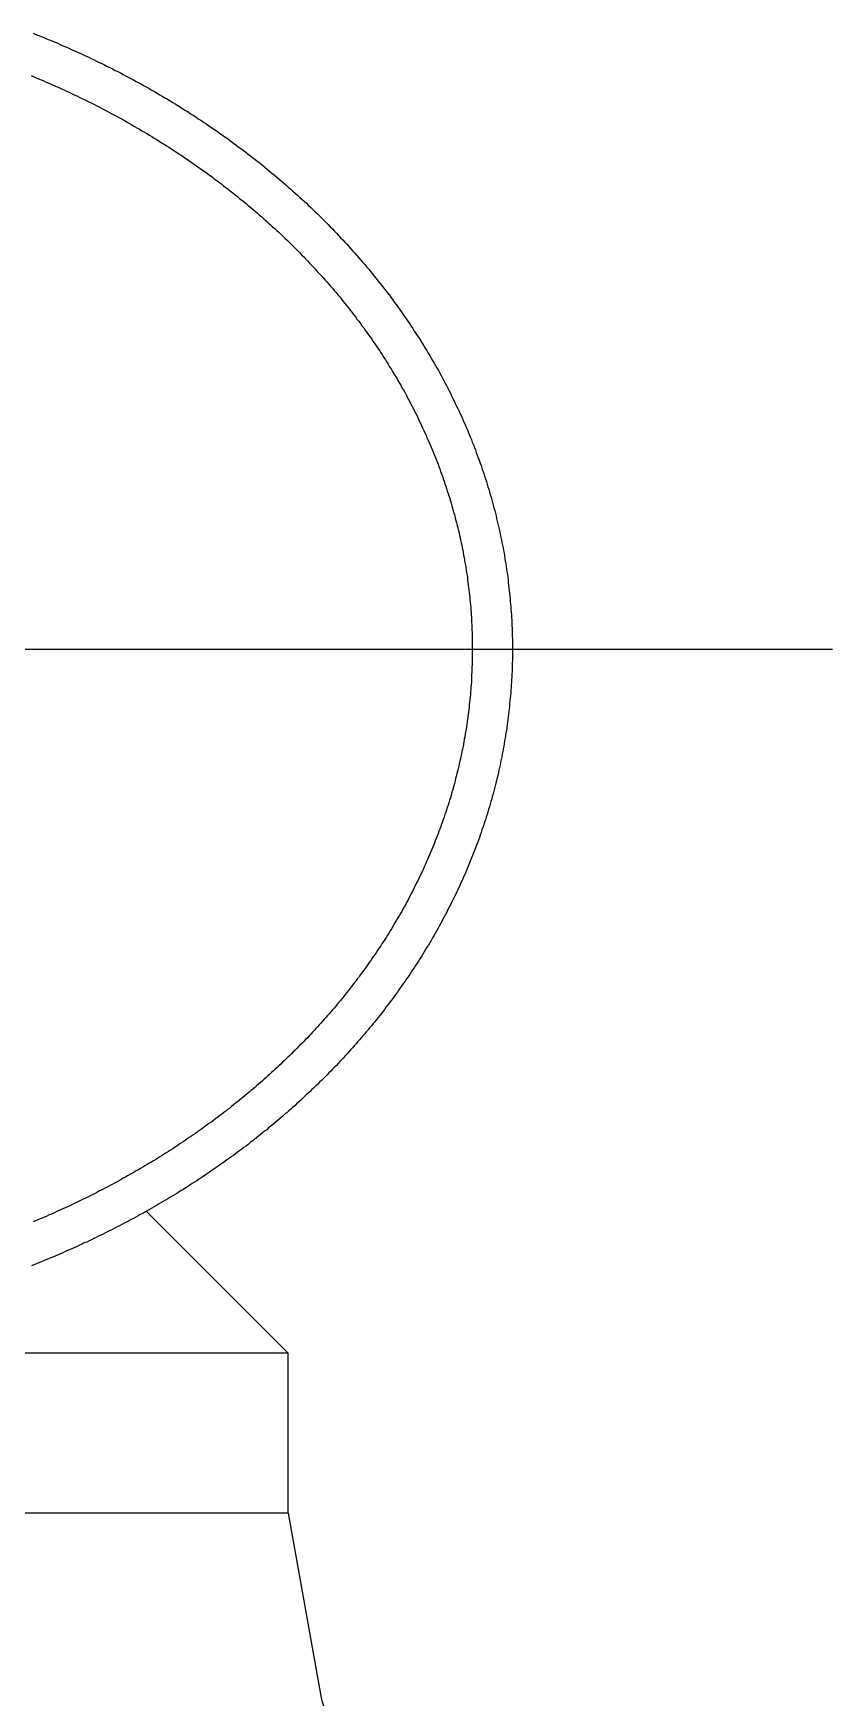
# Model space of a CAD drawing. Extents: x -35.2 to 39.3, y -37.2 to 6.5.
# Drawn here: x 34.32 to 39.31, y -6.55 to 3.85 of the extents above; entities that cross this region are included whole.
import ezdxf

# ---------------------------------------------------------------- set-up
doc = ezdxf.new("R2010")
doc.units = 0
doc.linetypes.add('CENTER', pattern=[50.8, 31.75, -6.35, 6.35, -6.35])
doc.layers.get('0').update_dxf_attribs({"linetype": 'CONTINUOUS'})
doc.layers.add('CENTER', color=1, linetype='CENTER')

msp = doc.modelspace()

# ---------------------------------------------------------------- linework, layer by layer
at = {"color": 7, "linetype": 'CONTINUOUS'}
for p, q in [((35.021, -3.513), (35.907, -4.4)), ((35.907, -4.4), (32.851, -4.4)), ((35.907, -5.4), (35.907, -4.4)), ((35.907, -5.4), (27.907, -5.4)), ((35.907, -5.4), (36.113, -6.553))]:
    msp.add_line(p, q, dxfattribs=at)
at = {"color": 7}
for points in [[(34.315, 3.849, 0), (34.332, 3.842, 0), (34.348, 3.835, 0), (34.365, 3.829, 0), (34.381, 3.822, 0), (34.398, 3.815, 0), (34.414, 3.808, 0), (34.431, 3.802, 0), (34.447, 3.795, 0), (34.464, 3.788, 0), (34.48, 3.78, 0), (34.497, 3.773, 0), (34.513, 3.766, 0), (34.53, 3.759, 0), (34.546, 3.752, 0), (34.563, 3.744, 0), (34.579, 3.737, 0), (34.596, 3.729, 0), (34.612, 3.722, 0), (34.629, 3.714, 0), (34.645, 3.706, 0), (34.662, 3.699, 0), (34.678, 3.691, 0), (34.695, 3.683, 0), (34.711, 3.675, 0), (34.728, 3.667, 0), (34.744, 3.659, 0), (34.761, 3.651, 0), (34.777, 3.642, 0), (34.794, 3.634, 0), (34.81, 3.626, 0), (34.827, 3.617, 0), (34.843, 3.609, 0), (34.86, 3.601, 0), (34.876, 3.592, 0), (34.892, 3.583, 0), (34.909, 3.575, 0), (34.925, 3.566, 0), (34.942, 3.557, 0), (34.958, 3.548, 0), (34.974, 3.539, 0), (34.991, 3.53, 0), (35.007, 3.521, 0), (35.024, 3.512, 0), (35.04, 3.503, 0), (35.056, 3.493, 0), (35.072, 3.484, 0), (35.089, 3.474, 0), (35.105, 3.465, 0), (35.121, 3.455, 0), (35.137, 3.446, 0), (35.154, 3.436, 0), (35.17, 3.426, 0), (35.186, 3.417, 0), (35.202, 3.407, 0), (35.218, 3.397, 0), (35.234, 3.387, 0), (35.25, 3.377, 0), (35.266, 3.367, 0), (35.282, 3.357, 0), (35.298, 3.346, 0), (35.314, 3.336, 0), (35.33, 3.326, 0), (35.346, 3.315, 0), (35.362, 3.305, 0), (35.378, 3.294, 0), (35.393, 3.284, 0), (35.409, 3.273, 0), (35.425, 3.262, 0), (35.441, 3.252, 0), (35.456, 3.241, 0), (35.472, 3.23, 0), (35.487, 3.219, 0), (35.503, 3.208, 0), (35.519, 3.197, 0), (35.534, 3.186, 0), (35.55, 3.174, 0), (35.565, 3.163, 0), (35.58, 3.152, 0), (35.596, 3.14, 0), (35.611, 3.129, 0), (35.626, 3.118, 0), (35.642, 3.106, 0), (35.657, 3.094, 0), (35.672, 3.083, 0), (35.687, 3.071, 0), (35.702, 3.059, 0), (35.717, 3.047, 0), (35.732, 3.036, 0), (35.747, 3.024, 0), (35.762, 3.012, 0), (35.776, 3, 0), (35.791, 2.987, 0), (35.806, 2.975, 0), (35.821, 2.963, 0), (35.835, 2.951, 0), (35.85, 2.938, 0), (35.864, 2.926, 0), (35.879, 2.914, 0), (35.893, 2.901, 0), (35.908, 2.888, 0), (35.922, 2.876, 0), (35.936, 2.863, 0), (35.95, 2.85, 0), (35.965, 2.838, 0), (35.979, 2.825, 0), (35.993, 2.812, 0), (36.007, 2.799, 0), (36.021, 2.786, 0), (36.035, 2.773, 0), (36.048, 2.76, 0), (36.062, 2.747, 0), (36.076, 2.733, 0), (36.09, 2.72, 0), (36.103, 2.707, 0), (36.117, 2.694, 0), (36.13, 2.68, 0), (36.144, 2.667, 0), (36.157, 2.653, 0), (36.17, 2.64, 0), (36.183, 2.626, 0), (36.196, 2.612, 0), (36.209, 2.599, 0), (36.222, 2.585, 0), (36.235, 2.571, 0), (36.248, 2.558, 0), (36.261, 2.544, 0), (36.274, 2.53, 0), (36.286, 2.516, 0), (36.299, 2.502, 0), (36.312, 2.488, 0), (36.324, 2.474, 0), (36.337, 2.46, 0), (36.349, 2.445, 0), (36.361, 2.431, 0), (36.373, 2.417, 0), (36.386, 2.403, 0), (36.398, 2.388, 0), (36.41, 2.374, 0), (36.422, 2.36, 0), (36.433, 2.345, 0), (36.445, 2.331, 0), (36.457, 2.316, 0), (36.468, 2.302, 0), (36.48, 2.287, 0), (36.492, 2.273, 0), (36.503, 2.258, 0), (36.514, 2.243, 0), (36.526, 2.228, 0), (36.537, 2.214, 0), (36.548, 2.199, 0), (36.559, 2.184, 0), (36.57, 2.169, 0), (36.581, 2.154, 0), (36.592, 2.139, 0), (36.602, 2.124, 0), (36.613, 2.109, 0), (36.624, 2.094, 0), (36.634, 2.079, 0), (36.645, 2.064, 0), (36.655, 2.049, 0), (36.665, 2.034, 0), (36.675, 2.019, 0), (36.685, 2.004, 0), (36.695, 1.988, 0), (36.705, 1.973, 0), (36.715, 1.958, 0), (36.725, 1.943, 0), (36.735, 1.927, 0), (36.744, 1.912, 0), (36.754, 1.896, 0), (36.763, 1.881, 0), (36.773, 1.866, 0), (36.782, 1.85, 0), (36.791, 1.835, 0), (36.8, 1.819, 0), (36.809, 1.804, 0), (36.819, 1.788, 0), (36.827, 1.772, 0), (36.836, 1.757, 0), (36.845, 1.741, 0), (36.854, 1.725, 0), (36.862, 1.71, 0), (36.871, 1.694, 0), (36.879, 1.678, 0), (36.888, 1.662, 0), (36.896, 1.647, 0), (36.904, 1.631, 0), (36.912, 1.615, 0), (36.92, 1.599, 0), (36.928, 1.583, 0), (36.936, 1.567, 0), (36.944, 1.551, 0), (36.951, 1.535, 0), (36.959, 1.519, 0), (36.967, 1.503, 0), (36.974, 1.487, 0), (36.981, 1.471, 0), (36.989, 1.455, 0), (36.996, 1.439, 0), (37.003, 1.423, 0), (37.01, 1.407, 0), (37.017, 1.391, 0), (37.024, 1.375, 0), (37.031, 1.359, 0), (37.038, 1.342, 0), (37.044, 1.326, 0), (37.051, 1.31, 0), (37.057, 1.294, 0), (37.064, 1.277, 0), (37.07, 1.261, 0), (37.076, 1.245, 0), (37.082, 1.229, 0), (37.088, 1.212, 0), (37.094, 1.196, 0), (37.1, 1.18, 0), (37.106, 1.163, 0), (37.112, 1.147, 0), (37.117, 1.13, 0), (37.123, 1.114, 0), (37.129, 1.098, 0), (37.134, 1.081, 0), (37.139, 1.065, 0), (37.145, 1.048, 0), (37.15, 1.032, 0), (37.155, 1.015, 0), (37.16, 0.999, 0), (37.165, 0.982, 0), (37.169, 0.966, 0), (37.174, 0.949, 0), (37.179, 0.933, 0), (37.184, 0.916, 0), (37.188, 0.9, 0), (37.192, 0.883, 0), (37.197, 0.866, 0), (37.201, 0.85, 0), (37.205, 0.833, 0), (37.209, 0.817, 0), (37.213, 0.8, 0), (37.217, 0.783, 0), (37.221, 0.767, 0), (37.225, 0.75, 0), (37.228, 0.734, 0), (37.232, 0.717, 0), (37.235, 0.7, 0), (37.239, 0.683, 0), (37.242, 0.667, 0), (37.245, 0.65, 0), (37.249, 0.633, 0), (37.252, 0.617, 0), (37.255, 0.6, 0), (37.258, 0.583, 0), (37.26, 0.567, 0), (37.263, 0.55, 0), (37.266, 0.533, 0), (37.268, 0.516, 0), (37.271, 0.5, 0), (37.273, 0.483, 0), (37.276, 0.466, 0), (37.278, 0.449, 0), (37.28, 0.433, 0), (37.282, 0.416, 0), (37.284, 0.399, 0), (37.286, 0.382, 0), (37.288, 0.365, 0), (37.29, 0.349, 0), (37.291, 0.332, 0), (37.293, 0.315, 0), (37.294, 0.298, 0), (37.296, 0.282, 0), (37.297, 0.265, 0), (37.298, 0.248, 0), (37.3, 0.231, 0), (37.301, 0.214, 0), (37.302, 0.198, 0), (37.303, 0.181, 0), (37.303, 0.164, 0), (37.304, 0.147, 0), (37.305, 0.13, 0), (37.306, 0.113, 0), (37.306, 0.097, 0), (37.306, 0.08, 0), (37.307, 0.063, 0), (37.307, 0.046, 0), (37.307, 0.029, 0), (37.307, 0.013, 0), (37.307, -0.004, 0), (37.307, -0.021, 0), (37.307, -0.038, 0), (37.307, -0.055, 0), (37.307, -0.071, 0), (37.306, -0.088, 0), (37.306, -0.105, 0), (37.305, -0.122, 0), (37.305, -0.139, 0), (37.304, -0.156, 0), (37.303, -0.172, 0), (37.302, -0.189, 0), (37.301, -0.206, 0), (37.3, -0.223, 0), (37.299, -0.24, 0), (37.298, -0.256, 0), (37.297, -0.273, 0), (37.295, -0.29, 0), (37.294, -0.307, 0), (37.292, -0.323, 0), (37.29, -0.34, 0), (37.289, -0.357, 0), (37.287, -0.374, 0), (37.285, -0.39, 0), (37.283, -0.407, 0), (37.281, -0.424, 0), (37.279, -0.441, 0), (37.277, -0.457, 0), (37.275, -0.474, 0), (37.272, -0.491, 0), (37.27, -0.507, 0), (37.267, -0.524, 0), (37.264, -0.541, 0), (37.262, -0.557, 0), (37.259, -0.574, 0), (37.256, -0.591, 0), (37.253, -0.607, 0), (37.25, -0.624, 0), (37.247, -0.64, 0), (37.244, -0.657, 0), (37.241, -0.674, 0), (37.237, -0.69, 0), (37.234, -0.707, 0), (37.23, -0.723, 0), (37.227, -0.74, 0), (37.223, -0.756, 0), (37.22, -0.773, 0), (37.216, -0.789, 0), (37.212, -0.805, 0), (37.208, -0.822, 0), (37.204, -0.838, 0), (37.2, -0.855, 0), (37.196, -0.871, 0), (37.191, -0.887, 0), (37.187, -0.904, 0), (37.182, -0.92, 0), (37.178, -0.936, 0), (37.173, -0.953, 0), (37.169, -0.969, 0), (37.164, -0.985, 0), (37.159, -1.001, 0), (37.154, -1.018, 0), (37.149, -1.034, 0), (37.144, -1.05, 0), (37.139, -1.066, 0), (37.134, -1.082, 0), (37.128, -1.098, 0), (37.123, -1.114, 0), (37.117, -1.13, 0), (37.112, -1.146, 0), (37.106, -1.162, 0), (37.101, -1.178, 0), (37.095, -1.194, 0), (37.089, -1.21, 0), (37.083, -1.226, 0), (37.077, -1.242, 0), (37.071, -1.258, 0), (37.065, -1.273, 0), (37.059, -1.289, 0), (37.053, -1.305, 0), (37.046, -1.321, 0), (37.04, -1.336, 0), (37.033, -1.352, 0), (37.027, -1.367, 0), (37.02, -1.383, 0), (37.014, -1.399, 0), (37.007, -1.414, 0), (37, -1.43, 0), (36.993, -1.445, 0), (36.986, -1.46, 0), (36.979, -1.476, 0), (36.972, -1.491, 0), (36.965, -1.507, 0), (36.958, -1.522, 0), (36.95, -1.537, 0), (36.943, -1.552, 0), (36.936, -1.567, 0), (36.928, -1.583, 0), (36.921, -1.598, 0), (36.913, -1.613, 0), (36.905, -1.628, 0), (36.898, -1.643, 0), (36.89, -1.658, 0), (36.882, -1.673, 0), (36.874, -1.688, 0), (36.866, -1.703, 0), (36.858, -1.717, 0), (36.85, -1.732, 0), (36.842, -1.747, 0), (36.834, -1.762, 0), (36.825, -1.776, 0), (36.817, -1.791, 0), (36.808, -1.805, 0), (36.8, -1.82, 0), (36.791, -1.835, 0), (36.783, -1.849, 0), (36.774, -1.863, 0), (36.765, -1.878, 0), (36.757, -1.892, 0), (36.748, -1.906, 0), (36.739, -1.921, 0), (36.73, -1.935, 0), (36.721, -1.949, 0), (36.712, -1.963, 0), (36.703, -1.977, 0), (36.694, -1.991, 0), (36.684, -2.005, 0), (36.675, -2.019, 0), (36.666, -2.033, 0), (36.656, -2.047, 0), (36.647, -2.061, 0), (36.638, -2.074, 0), (36.628, -2.088, 0), (36.618, -2.102, 0), (36.609, -2.115, 0), (36.599, -2.129, 0), (36.589, -2.143, 0), (36.58, -2.156, 0), (36.57, -2.17, 0), (36.56, -2.183, 0), (36.55, -2.196, 0), (36.54, -2.21, 0), (36.53, -2.223, 0), (36.52, -2.236, 0), (36.51, -2.249, 0), (36.5, -2.263, 0), (36.489, -2.276, 0), (36.479, -2.289, 0), (36.469, -2.302, 0), (36.458, -2.315, 0), (36.448, -2.328, 0), (36.438, -2.34, 0), (36.427, -2.353, 0), (36.416, -2.366, 0), (36.406, -2.379, 0), (36.395, -2.392, 0), (36.385, -2.404, 0), (36.374, -2.417, 0), (36.363, -2.429, 0), (36.352, -2.442, 0), (36.341, -2.454, 0), (36.331, -2.467, 0), (36.319, -2.479, 0), (36.309, -2.492, 0), (36.297, -2.504, 0), (36.286, -2.516, 0), (36.275, -2.528, 0), (36.264, -2.541, 0), (36.253, -2.553, 0), (36.242, -2.565, 0), (36.23, -2.577, 0), (36.219, -2.589, 0), (36.208, -2.601, 0), (36.196, -2.613, 0), (36.185, -2.625, 0), (36.173, -2.637, 0), (36.162, -2.648, 0), (36.15, -2.66, 0), (36.139, -2.672, 0), (36.127, -2.683, 0), (36.115, -2.695, 0), (36.103, -2.707, 0), (36.092, -2.718, 0), (36.08, -2.73, 0), (36.068, -2.741, 0), (36.056, -2.752, 0), (36.044, -2.764, 0), (36.032, -2.775, 0), (36.02, -2.786, 0), (36.008, -2.798, 0), (35.996, -2.809, 0), (35.984, -2.82, 0), (35.972, -2.831, 0), (35.96, -2.842, 0), (35.948, -2.853, 0), (35.935, -2.864, 0), (35.923, -2.875, 0), (35.911, -2.886, 0), (35.898, -2.897, 0), (35.886, -2.907, 0), (35.873, -2.918, 0), (35.861, -2.929, 0), (35.849, -2.94, 0), (35.836, -2.95, 0), (35.823, -2.961, 0), (35.811, -2.971, 0), (35.798, -2.982, 0), (35.785, -2.992, 0), (35.773, -3.003, 0), (35.76, -3.013, 0), (35.747, -3.023, 0), (35.734, -3.034, 0), (35.722, -3.044, 0), (35.709, -3.054, 0), (35.696, -3.064, 0), (35.683, -3.074, 0), (35.67, -3.084, 0), (35.657, -3.095, 0), (35.644, -3.105, 0), (35.631, -3.114, 0), (35.618, -3.124, 0), (35.605, -3.134, 0), (35.591, -3.144, 0), (35.578, -3.154, 0), (35.565, -3.164, 0), (35.552, -3.173, 0), (35.538, -3.183, 0), (35.525, -3.192, 0), (35.512, -3.202, 0), (35.498, -3.212, 0), (35.485, -3.221, 0), (35.471, -3.23, 0), (35.458, -3.24, 0), (35.444, -3.249, 0), (35.431, -3.258, 0), (35.417, -3.268, 0), (35.404, -3.277, 0), (35.39, -3.286, 0), (35.377, -3.295, 0), (35.363, -3.304, 0), (35.349, -3.313, 0), (35.336, -3.322, 0), (35.322, -3.331, 0), (35.308, -3.34, 0), (35.294, -3.349, 0), (35.28, -3.358, 0), (35.267, -3.367, 0), (35.253, -3.376, 0), (35.239, -3.384, 0), (35.225, -3.393, 0), (35.211, -3.402, 0), (35.197, -3.41, 0), (35.183, -3.419, 0), (35.169, -3.427, 0), (35.155, -3.436, 0), (35.141, -3.444, 0), (35.127, -3.452, 0), (35.112, -3.461, 0), (35.098, -3.469, 0), (35.084, -3.477, 0), (35.07, -3.485, 0), (35.056, -3.494, 0), (35.041, -3.502, 0), (35.027, -3.51, 0), (35.013, -3.518, 0), (34.999, -3.526, 0), (34.984, -3.534, 0), (34.97, -3.542, 0), (34.956, -3.549, 0), (34.941, -3.557, 0), (34.927, -3.565, 0), (34.912, -3.573, 0), (34.898, -3.58, 0), (34.883, -3.588, 0), (34.869, -3.596, 0), (34.854, -3.603, 0), (34.84, -3.611, 0), (34.825, -3.618, 0), (34.811, -3.626, 0), (34.796, -3.633, 0), (34.782, -3.64, 0), (34.767, -3.648, 0), (34.752, -3.655, 0), (34.738, -3.662, 0), (34.723, -3.669, 0), (34.708, -3.676, 0), (34.694, -3.684, 0), (34.679, -3.691, 0), (34.664, -3.698, 0), (34.649, -3.705, 0), (34.634, -3.711, 0), (34.62, -3.718, 0), (34.605, -3.725, 0), (34.59, -3.732, 0), (34.575, -3.739, 0), (34.56, -3.745, 0), (34.545, -3.752, 0), (34.53, -3.759, 0), (34.515, -3.765, 0), (34.501, -3.772, 0), (34.486, -3.778, 0), (34.471, -3.785, 0), (34.456, -3.791, 0), (34.441, -3.798, 0), (34.425, -3.804, 0), (34.41, -3.81, 0), (34.395, -3.816, 0), (34.38, -3.823, 0), (34.365, -3.829, 0), (34.35, -3.835, 0), (34.335, -3.841, 0), (34.32, -3.847, 0), (34.305, -3.853, 0)], [(34.302, 3.584, 0), (34.318, 3.578, 0), (34.334, 3.571, 0), (34.349, 3.564, 0), (34.365, 3.558, 0), (34.381, 3.551, 0), (34.397, 3.544, 0), (34.413, 3.537, 0), (34.428, 3.53, 0), (34.444, 3.523, 0), (34.46, 3.516, 0), (34.476, 3.509, 0), (34.492, 3.502, 0), (34.508, 3.495, 0), (34.523, 3.487, 0), (34.539, 3.48, 0), (34.555, 3.472, 0), (34.571, 3.465, 0), (34.587, 3.457, 0), (34.602, 3.45, 0), (34.618, 3.442, 0), (34.634, 3.434, 0), (34.65, 3.427, 0), (34.666, 3.419, 0), (34.681, 3.411, 0), (34.697, 3.403, 0), (34.713, 3.395, 0), (34.729, 3.387, 0), (34.744, 3.379, 0), (34.76, 3.37, 0), (34.776, 3.362, 0), (34.791, 3.354, 0), (34.807, 3.346, 0), (34.823, 3.337, 0), (34.839, 3.329, 0), (34.854, 3.32, 0), (34.87, 3.311, 0), (34.885, 3.303, 0), (34.901, 3.294, 0), (34.917, 3.285, 0), (34.932, 3.276, 0), (34.948, 3.267, 0), (34.963, 3.258, 0), (34.979, 3.249, 0), (34.994, 3.24, 0), (35.01, 3.231, 0), (35.025, 3.222, 0), (35.041, 3.212, 0), (35.056, 3.203, 0), (35.071, 3.194, 0), (35.087, 3.184, 0), (35.102, 3.175, 0), (35.117, 3.165, 0), (35.133, 3.155, 0), (35.148, 3.146, 0), (35.163, 3.136, 0), (35.178, 3.126, 0), (35.193, 3.116, 0), (35.209, 3.106, 0), (35.224, 3.096, 0), (35.239, 3.086, 0), (35.254, 3.076, 0), (35.269, 3.066, 0), (35.284, 3.056, 0), (35.299, 3.046, 0), (35.314, 3.035, 0), (35.329, 3.025, 0), (35.343, 3.015, 0), (35.358, 3.004, 0), (35.373, 2.994, 0), (35.388, 2.983, 0), (35.403, 2.972, 0), (35.417, 2.962, 0), (35.432, 2.951, 0), (35.446, 2.94, 0), (35.461, 2.929, 0), (35.475, 2.918, 0), (35.49, 2.907, 0), (35.504, 2.896, 0), (35.519, 2.885, 0), (35.533, 2.874, 0), (35.547, 2.863, 0), (35.562, 2.852, 0), (35.576, 2.84, 0), (35.59, 2.829, 0), (35.604, 2.817, 0), (35.618, 2.806, 0), (35.632, 2.795, 0), (35.646, 2.783, 0), (35.66, 2.771, 0), (35.674, 2.76, 0), (35.688, 2.748, 0), (35.702, 2.736, 0), (35.715, 2.724, 0), (35.729, 2.713, 0), (35.743, 2.701, 0), (35.756, 2.689, 0), (35.77, 2.677, 0), (35.783, 2.665, 0), (35.797, 2.652, 0), (35.81, 2.64, 0), (35.824, 2.628, 0), (35.837, 2.616, 0), (35.85, 2.603, 0), (35.863, 2.591, 0), (35.876, 2.579, 0), (35.889, 2.566, 0), (35.902, 2.554, 0), (35.915, 2.541, 0), (35.928, 2.529, 0), (35.941, 2.516, 0), (35.953, 2.503, 0), (35.966, 2.491, 0), (35.979, 2.478, 0), (35.991, 2.465, 0), (36.004, 2.452, 0), (36.016, 2.439, 0), (36.028, 2.426, 0), (36.041, 2.413, 0), (36.053, 2.4, 0), (36.065, 2.387, 0), (36.077, 2.374, 0), (36.089, 2.361, 0), (36.101, 2.348, 0), (36.113, 2.335, 0), (36.125, 2.322, 0), (36.137, 2.308, 0), (36.148, 2.295, 0), (36.16, 2.282, 0), (36.172, 2.268, 0), (36.183, 2.255, 0), (36.195, 2.241, 0), (36.206, 2.228, 0), (36.217, 2.214, 0), (36.229, 2.201, 0), (36.24, 2.187, 0), (36.251, 2.173, 0), (36.262, 2.16, 0), (36.273, 2.146, 0), (36.284, 2.132, 0), (36.295, 2.119, 0), (36.305, 2.105, 0), (36.316, 2.091, 0), (36.327, 2.077, 0), (36.337, 2.063, 0), (36.348, 2.049, 0), (36.358, 2.035, 0), (36.368, 2.021, 0), (36.379, 2.007, 0), (36.389, 1.993, 0), (36.399, 1.979, 0), (36.409, 1.965, 0), (36.419, 1.951, 0), (36.429, 1.937, 0), (36.438, 1.923, 0), (36.448, 1.908, 0), (36.458, 1.894, 0), (36.467, 1.88, 0), (36.477, 1.866, 0), (36.486, 1.851, 0), (36.496, 1.837, 0), (36.505, 1.823, 0), (36.514, 1.808, 0), (36.523, 1.794, 0), (36.532, 1.78, 0), (36.541, 1.765, 0), (36.55, 1.751, 0), (36.559, 1.736, 0), (36.568, 1.722, 0), (36.576, 1.707, 0), (36.585, 1.693, 0), (36.593, 1.678, 0), (36.602, 1.663, 0), (36.61, 1.649, 0), (36.618, 1.634, 0), (36.627, 1.62, 0), (36.635, 1.605, 0), (36.643, 1.59, 0), (36.651, 1.575, 0), (36.658, 1.561, 0), (36.666, 1.546, 0), (36.674, 1.531, 0), (36.682, 1.516, 0), (36.689, 1.502, 0), (36.697, 1.487, 0), (36.704, 1.472, 0), (36.712, 1.457, 0), (36.719, 1.442, 0), (36.726, 1.427, 0), (36.733, 1.412, 0), (36.74, 1.397, 0), (36.747, 1.382, 0), (36.754, 1.367, 0), (36.761, 1.352, 0), (36.768, 1.337, 0), (36.774, 1.322, 0), (36.781, 1.307, 0), (36.787, 1.292, 0), (36.794, 1.277, 0), (36.8, 1.262, 0), (36.806, 1.247, 0), (36.813, 1.232, 0), (36.819, 1.217, 0), (36.825, 1.202, 0), (36.831, 1.187, 0), (36.837, 1.171, 0), (36.843, 1.156, 0), (36.848, 1.141, 0), (36.854, 1.126, 0), (36.859, 1.111, 0), (36.865, 1.095, 0), (36.87, 1.08, 0), (36.876, 1.065, 0), (36.881, 1.05, 0), (36.886, 1.034, 0), (36.891, 1.019, 0), (36.896, 1.004, 0), (36.901, 0.988, 0), (36.906, 0.973, 0), (36.911, 0.958, 0), (36.916, 0.942, 0), (36.92, 0.927, 0), (36.925, 0.912, 0), (36.929, 0.896, 0), (36.934, 0.881, 0), (36.938, 0.866, 0), (36.942, 0.85, 0), (36.947, 0.835, 0), (36.951, 0.819, 0), (36.955, 0.804, 0), (36.959, 0.789, 0), (36.962, 0.773, 0), (36.966, 0.758, 0), (36.97, 0.742, 0), (36.974, 0.727, 0), (36.977, 0.711, 0), (36.981, 0.696, 0), (36.984, 0.68, 0), (36.987, 0.665, 0), (36.991, 0.649, 0), (36.994, 0.634, 0), (36.997, 0.618, 0), (37, 0.603, 0), (37.003, 0.587, 0), (37.006, 0.572, 0), (37.008, 0.556, 0), (37.011, 0.541, 0), (37.014, 0.525, 0), (37.016, 0.51, 0), (37.019, 0.494, 0), (37.021, 0.479, 0), (37.024, 0.463, 0), (37.026, 0.448, 0), (37.028, 0.432, 0), (37.03, 0.417, 0), (37.032, 0.401, 0), (37.034, 0.386, 0), (37.036, 0.37, 0), (37.038, 0.354, 0), (37.039, 0.339, 0), (37.041, 0.323, 0), (37.042, 0.308, 0), (37.044, 0.292, 0), (37.045, 0.277, 0), (37.047, 0.261, 0), (37.048, 0.245, 0), (37.049, 0.23, 0), (37.05, 0.214, 0), (37.051, 0.199, 0), (37.052, 0.183, 0), (37.053, 0.168, 0), (37.054, 0.152, 0), (37.054, 0.136, 0), (37.055, 0.121, 0), (37.056, 0.105, 0), (37.056, 0.09, 0), (37.057, 0.074, 0), (37.057, 0.058, 0), (37.057, 0.043, 0), (37.057, 0.027, 0), (37.057, 0.012, 0), (37.057, -0.004, 0), (37.057, -0.019, 0), (37.057, -0.035, 0), (37.057, -0.051, 0), (37.057, -0.066, 0), (37.056, -0.082, 0), (37.056, -0.097, 0), (37.055, -0.113, 0), (37.055, -0.129, 0), (37.054, -0.144, 0), (37.053, -0.16, 0), (37.053, -0.175, 0), (37.052, -0.191, 0), (37.051, -0.206, 0), (37.05, -0.222, 0), (37.048, -0.238, 0), (37.047, -0.253, 0), (37.046, -0.269, 0), (37.045, -0.284, 0), (37.043, -0.3, 0), (37.042, -0.315, 0), (37.04, -0.331, 0), (37.038, -0.346, 0), (37.037, -0.362, 0), (37.035, -0.377, 0), (37.033, -0.393, 0), (37.031, -0.409, 0), (37.029, -0.424, 0), (37.027, -0.44, 0), (37.025, -0.455, 0), (37.022, -0.47, 0), (37.02, -0.486, 0), (37.018, -0.501, 0), (37.015, -0.517, 0), (37.013, -0.532, 0), (37.01, -0.548, 0), (37.007, -0.563, 0), (37.004, -0.579, 0), (37.002, -0.594, 0), (36.999, -0.609, 0), (36.996, -0.625, 0), (36.992, -0.64, 0), (36.989, -0.655, 0), (36.986, -0.671, 0), (36.983, -0.686, 0), (36.979, -0.701, 0), (36.976, -0.717, 0), (36.972, -0.732, 0), (36.969, -0.747, 0), (36.965, -0.763, 0), (36.961, -0.778, 0), (36.957, -0.793, 0), (36.953, -0.808, 0), (36.95, -0.823, 0), (36.946, -0.839, 0), (36.941, -0.854, 0), (36.937, -0.869, 0), (36.933, -0.884, 0), (36.928, -0.899, 0), (36.924, -0.914, 0), (36.92, -0.929, 0), (36.915, -0.944, 0), (36.91, -0.96, 0), (36.906, -0.975, 0), (36.901, -0.99, 0), (36.896, -1.005, 0), (36.891, -1.019, 0), (36.886, -1.034, 0), (36.881, -1.049, 0), (36.876, -1.064, 0), (36.871, -1.079, 0), (36.865, -1.094, 0), (36.86, -1.109, 0), (36.855, -1.124, 0), (36.849, -1.138, 0), (36.843, -1.153, 0), (36.838, -1.168, 0), (36.832, -1.183, 0), (36.826, -1.197, 0), (36.821, -1.212, 0), (36.815, -1.227, 0), (36.809, -1.241, 0), (36.803, -1.256, 0), (36.797, -1.27, 0), (36.79, -1.285, 0), (36.784, -1.299, 0), (36.778, -1.314, 0), (36.772, -1.328, 0), (36.765, -1.343, 0), (36.759, -1.357, 0), (36.752, -1.372, 0), (36.745, -1.386, 0), (36.739, -1.4, 0), (36.732, -1.415, 0), (36.725, -1.429, 0), (36.718, -1.443, 0), (36.711, -1.457, 0), (36.704, -1.471, 0), (36.697, -1.485, 0), (36.69, -1.5, 0), (36.683, -1.514, 0), (36.676, -1.528, 0), (36.669, -1.542, 0), (36.661, -1.556, 0), (36.654, -1.57, 0), (36.646, -1.583, 0), (36.639, -1.597, 0), (36.631, -1.611, 0), (36.623, -1.625, 0), (36.616, -1.639, 0), (36.608, -1.653, 0), (36.6, -1.666, 0), (36.592, -1.68, 0), (36.584, -1.694, 0), (36.576, -1.707, 0), (36.568, -1.721, 0), (36.56, -1.734, 0), (36.552, -1.748, 0), (36.544, -1.761, 0), (36.535, -1.774, 0), (36.527, -1.788, 0), (36.519, -1.801, 0), (36.51, -1.814, 0), (36.502, -1.828, 0), (36.493, -1.841, 0), (36.485, -1.854, 0), (36.476, -1.867, 0), (36.467, -1.88, 0), (36.459, -1.893, 0), (36.45, -1.906, 0), (36.441, -1.919, 0), (36.432, -1.932, 0), (36.423, -1.945, 0), (36.414, -1.958, 0), (36.405, -1.971, 0), (36.396, -1.984, 0), (36.387, -1.996, 0), (36.377, -2.009, 0), (36.368, -2.022, 0), (36.359, -2.034, 0), (36.35, -2.047, 0), (36.34, -2.059, 0), (36.331, -2.072, 0), (36.321, -2.084, 0), (36.312, -2.097, 0), (36.302, -2.109, 0), (36.292, -2.121, 0), (36.283, -2.134, 0), (36.273, -2.146, 0), (36.263, -2.158, 0), (36.254, -2.17, 0), (36.244, -2.183, 0), (36.234, -2.195, 0), (36.224, -2.207, 0), (36.214, -2.219, 0), (36.204, -2.231, 0), (36.194, -2.243, 0), (36.184, -2.255, 0), (36.173, -2.266, 0), (36.163, -2.278, 0), (36.153, -2.29, 0), (36.143, -2.302, 0), (36.132, -2.313, 0), (36.122, -2.325, 0), (36.112, -2.337, 0), (36.101, -2.348, 0), (36.091, -2.36, 0), (36.08, -2.371, 0), (36.069, -2.383, 0), (36.059, -2.394, 0), (36.048, -2.406, 0), (36.038, -2.417, 0), (36.027, -2.428, 0), (36.016, -2.44, 0), (36.005, -2.451, 0), (35.994, -2.462, 0), (35.983, -2.473, 0), (35.972, -2.484, 0), (35.961, -2.495, 0), (35.95, -2.506, 0), (35.939, -2.517, 0), (35.928, -2.528, 0), (35.917, -2.539, 0), (35.906, -2.55, 0), (35.895, -2.561, 0), (35.883, -2.572, 0), (35.872, -2.582, 0), (35.861, -2.593, 0), (35.849, -2.604, 0), (35.838, -2.614, 0), (35.827, -2.625, 0), (35.815, -2.636, 0), (35.804, -2.646, 0), (35.792, -2.657, 0), (35.781, -2.667, 0), (35.769, -2.677, 0), (35.757, -2.688, 0), (35.746, -2.698, 0), (35.734, -2.708, 0), (35.722, -2.719, 0), (35.71, -2.729, 0), (35.699, -2.739, 0), (35.687, -2.749, 0), (35.675, -2.759, 0), (35.663, -2.769, 0), (35.651, -2.779, 0), (35.639, -2.789, 0), (35.627, -2.799, 0), (35.615, -2.809, 0), (35.603, -2.819, 0), (35.59, -2.829, 0), (35.578, -2.838, 0), (35.566, -2.848, 0), (35.554, -2.858, 0), (35.542, -2.868, 0), (35.529, -2.877, 0), (35.517, -2.887, 0), (35.505, -2.896, 0), (35.492, -2.906, 0), (35.48, -2.915, 0), (35.467, -2.925, 0), (35.455, -2.934, 0), (35.442, -2.943, 0), (35.43, -2.953, 0), (35.417, -2.962, 0), (35.404, -2.971, 0), (35.392, -2.98, 0), (35.379, -2.989, 0), (35.367, -2.999, 0), (35.354, -3.008, 0), (35.341, -3.017, 0), (35.328, -3.026, 0), (35.315, -3.035, 0), (35.303, -3.043, 0), (35.29, -3.052, 0), (35.277, -3.061, 0), (35.264, -3.07, 0), (35.251, -3.079, 0), (35.238, -3.087, 0), (35.225, -3.096, 0), (35.212, -3.105, 0), (35.199, -3.113, 0), (35.186, -3.122, 0), (35.172, -3.13, 0), (35.159, -3.139, 0), (35.146, -3.147, 0), (35.133, -3.156, 0), (35.12, -3.164, 0), (35.106, -3.172, 0), (35.093, -3.18, 0), (35.08, -3.189, 0), (35.066, -3.197, 0), (35.053, -3.205, 0), (35.04, -3.213, 0), (35.026, -3.221, 0), (35.013, -3.229, 0), (34.999, -3.237, 0), (34.986, -3.245, 0), (34.972, -3.253, 0), (34.959, -3.261, 0), (34.945, -3.269, 0), (34.932, -3.277, 0), (34.918, -3.284, 0), (34.904, -3.292, 0), (34.891, -3.3, 0), (34.877, -3.307, 0), (34.864, -3.315, 0), (34.85, -3.322, 0), (34.836, -3.33, 0), (34.822, -3.337, 0), (34.809, -3.345, 0), (34.795, -3.352, 0), (34.781, -3.36, 0), (34.767, -3.367, 0), (34.753, -3.374, 0), (34.739, -3.381, 0), (34.725, -3.388, 0), (34.712, -3.396, 0), (34.698, -3.403, 0), (34.684, -3.41, 0), (34.67, -3.417, 0), (34.656, -3.424, 0), (34.642, -3.431, 0), (34.628, -3.438, 0), (34.614, -3.444, 0), (34.599, -3.451, 0), (34.585, -3.458, 0), (34.571, -3.465, 0), (34.557, -3.472, 0), (34.543, -3.478, 0), (34.529, -3.485, 0), (34.515, -3.491, 0), (34.501, -3.498, 0), (34.486, -3.504, 0), (34.472, -3.511, 0), (34.458, -3.517, 0), (34.444, -3.524, 0), (34.429, -3.53, 0), (34.415, -3.536, 0), (34.401, -3.543, 0), (34.386, -3.549, 0), (34.372, -3.555, 0), (34.358, -3.561, 0), (34.343, -3.567, 0), (34.329, -3.573, 0), (34.314, -3.579, 0)]]:
    msp.add_polyline3d(points, dxfattribs=at)
at = {"color": 7, "linetype": 'CONTINUOUS'}
msp.add_arc((36.409, -6.5), 0.3, 190.1247, 269.7757, dxfattribs=at)
at = {"layer": 'CENTER', "color": 1, "linetype": 'CENTER'}
msp.add_line((24.508, 0), (39.307, 0), dxfattribs=at)

doc.saveas('drawing.dxf')
